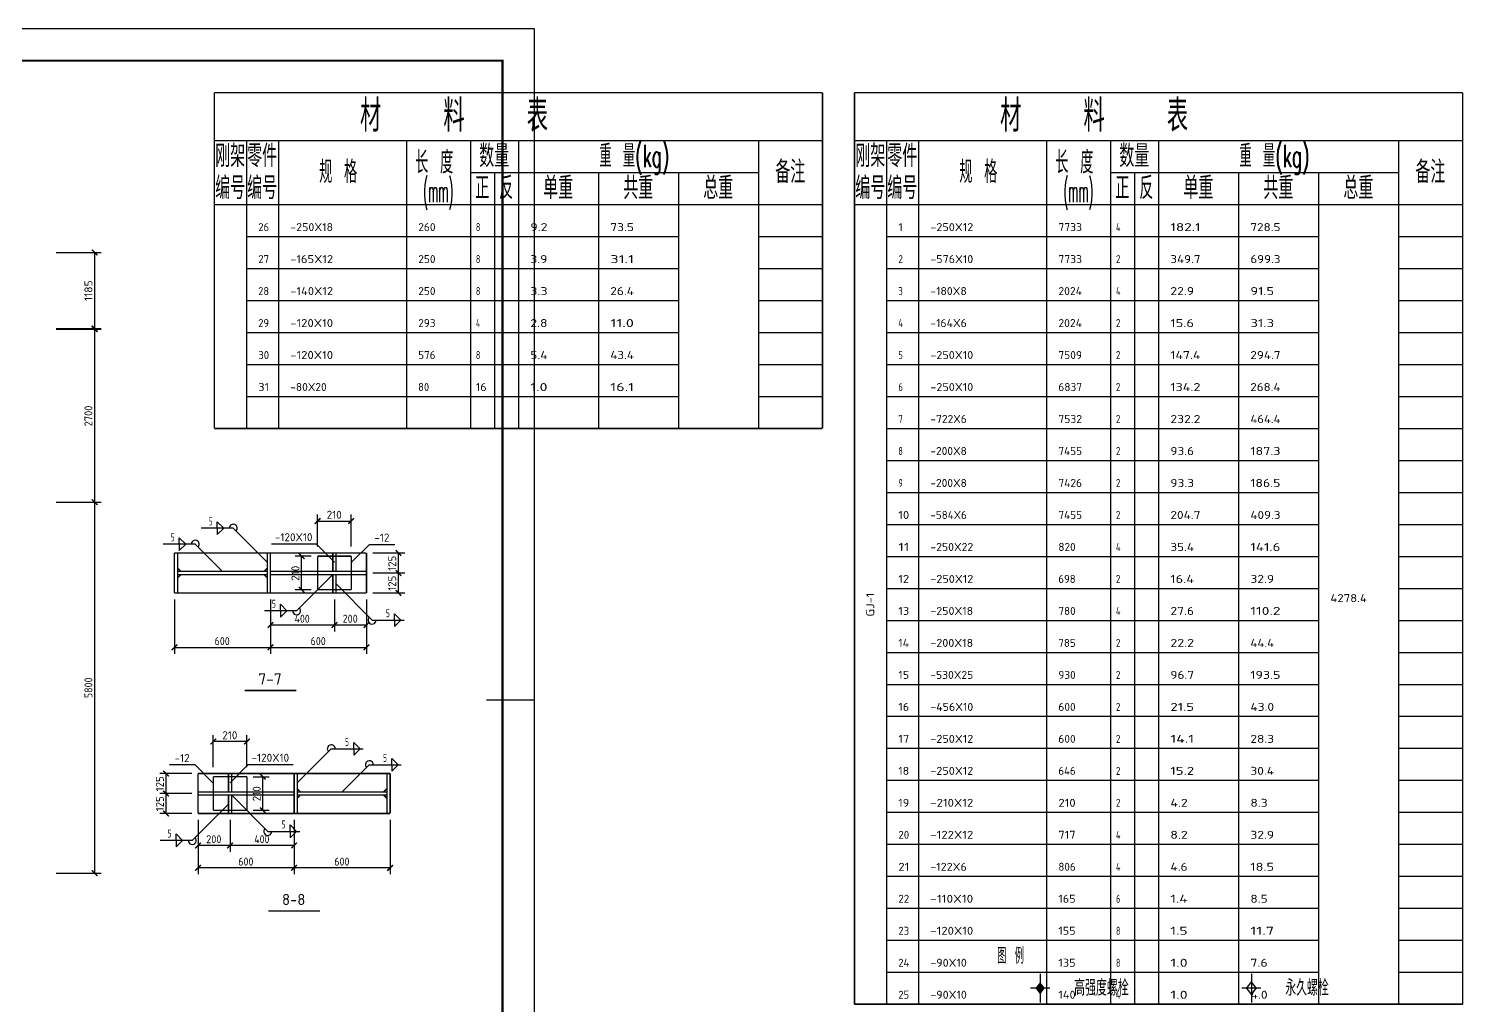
# Model space of a CAD drawing. Extents: x 14207793 to 14719554, y -1675802 to -1228715.
# Drawn here: x 14406920 to 14451744, y -1280280 to -1249743 of the extents above; entities that cross this region are included whole.
import ezdxf
from ezdxf.enums import TextEntityAlignment as Align

# ---------------------------------------------------------------- set-up
doc = ezdxf.new("R2010")
doc.units = 0
doc.header["$LTSCALE"] = 500
doc.header["$MEASUREMENT"] = 0
for name, color, linetype in [('10', 1, 'CONTINUOUS'), ('13', 253, 'CONTINUOUS'), ('130', 253, 'CONTINUOUS'), ('图框外框__细线', 253, 'CONTINUOUS'), ('尺寸标注', 253, 'CONTINUOUS'), ('焊缝标注', 253, 'CONTINUOUS'), ('编号标注', 253, 'CONTINUOUS'), ('钢板标注', 253, 'CONTINUOUS')]:
    doc.layers.add(name, color=color, linetype=linetype)
doc.styles.add('HZ', font='txt', dxfattribs={"width": 0.8, "bigfont": 'hztxt'})
doc.styles.get("Standard").update_dxf_attribs({"font": 'SYSZ.shx', "width": 0.75, "bigfont": 'SYFS.shx'})

msp = doc.modelspace()

# ---------------------------------------------------------------- linework, layer by layer
at = {"layer": '10', "color": 253}
for p, q in [((14438521.4, -1279293.36), (14438521.4, -1280193.36)), ((14445121.4, -1279293.36), (14445121.4, -1280193.36)), ((14438821.4, -1279743.36), (14438221.4, -1279743.36)), ((14445421.4, -1279743.36), (14444821.4, -1279743.36))]:
    msp.add_line(p, q, dxfattribs=at)
at = {"layer": '10', "const_width": 45}
for points in [[(14413663.22, -1270437.02), (14415283.22, -1270437.02)], [(14414403.3, -1277331.13), (14416023.29, -1277331.13)]]:
    msp.add_lwpolyline(points, dxfattribs=at)
at = {"layer": '10', "color": 1, "const_width": 45}
msp.add_lwpolyline([(14445121.4, -1279548.36), (14444971.4, -1279743.36), (14445121.4, -1279938.36), (14445271.4, -1279743.36), (14445121.4, -1279548.36)], dxfattribs=at)
at = {"layer": '10'}
msp.add_solid([(14438521.4, -1279548.36), (14438371.4, -1279743.36), (14438671.4, -1279743.36), (14438521.4, -1279938.36)], dxfattribs=at)
at = {"layer": '13'}
for p, q in [((14413721.4, -1253243.36), (14413721.4, -1254243.36)), ((14414721.4, -1253243.36), (14414721.4, -1254243.36)), ((14418721.4, -1253243.36), (14418721.4, -1254243.36)), ((14420721.4, -1253243.36), (14420721.4, -1254243.36)), ((14422221.4, -1253243.36), (14422221.4, -1254243.36)), ((14429721.4, -1253243.36), (14429721.4, -1254243.36)), ((14433721.4, -1253243.36), (14433721.4, -1254243.36)), ((14434721.4, -1253243.36), (14434721.4, -1254243.36)), ((14438721.4, -1253243.36), (14438721.4, -1254243.36)), ((14440721.4, -1253243.36), (14440721.4, -1254243.36)), ((14442221.4, -1253243.36), (14442221.4, -1254243.36)), ((14449721.4, -1253243.36), (14449721.4, -1254243.36)), ((14413721.4, -1254243.36), (14413721.4, -1255243.36)), ((14414721.4, -1254243.36), (14414721.4, -1255243.36)), ((14418721.4, -1254243.36), (14418721.4, -1255243.36)), ((14420721.4, -1254243.36), (14420721.4, -1255243.36)), ((14420721.4, -1254243.36), (14429721.4, -1254243.36)), ((14421471.4, -1254243.36), (14421471.4, -1255243.36)), ((14422221.4, -1254243.36), (14422221.4, -1255243.36)), ((14424721.4, -1254243.36), (14424721.4, -1255243.36)), ((14427221.4, -1254243.36), (14427221.4, -1255243.36)), ((14429721.4, -1254243.36), (14429721.4, -1255243.36)), ((14433721.4, -1254243.36), (14433721.4, -1255243.36)), ((14434721.4, -1254243.36), (14434721.4, -1255243.36)), ((14438721.4, -1254243.36), (14438721.4, -1255243.36)), ((14440721.4, -1254243.36), (14440721.4, -1255243.36)), ((14440721.4, -1254243.36), (14449721.4, -1254243.36)), ((14441471.4, -1254243.36), (14441471.4, -1255243.36)), ((14442221.4, -1254243.36), (14442221.4, -1255243.36)), ((14444721.4, -1254243.36), (14444721.4, -1255243.36)), ((14447221.4, -1254243.36), (14447221.4, -1255243.36)), ((14449721.4, -1254243.36), (14449721.4, -1255243.36)), ((14412721.4, -1255243.36), (14431721.4, -1255243.36)), ((14413721.4, -1255243.36), (14413721.4, -1262243.36)), ((14414721.4, -1255243.36), (14414721.4, -1262243.36)), ((14418721.4, -1255243.36), (14418721.4, -1262243.36)), ((14420721.4, -1255243.36), (14420721.4, -1262243.36)), ((14421471.4, -1255243.36), (14421471.4, -1262243.36)), ((14422221.4, -1255243.36), (14422221.4, -1262243.36)), ((14424721.4, -1255243.36), (14424721.4, -1262243.36)), ((14427221.4, -1255243.36), (14427221.4, -1262243.36)), ((14429721.4, -1255243.36), (14429721.4, -1262243.36)), ((14432721.4, -1255243.36), (14451721.4, -1255243.36)), ((14433721.4, -1255243.36), (14433721.4, -1280243.36)), ((14434721.4, -1255243.36), (14434721.4, -1280243.36)), ((14438721.4, -1255243.36), (14438721.4, -1280243.36)), ((14440721.4, -1255243.36), (14440721.4, -1280243.36)), ((14441471.4, -1255243.36), (14441471.4, -1280243.36)), ((14442221.4, -1255243.36), (14442221.4, -1280243.36)), ((14444721.4, -1255243.36), (14444721.4, -1280243.36)), ((14447221.4, -1255243.36), (14447221.4, -1280243.36)), ((14449721.4, -1255243.36), (14449721.4, -1280243.36)), ((14413721.4, -1256243.36), (14427221.4, -1256243.36)), ((14429721.4, -1256243.36), (14431721.4, -1256243.36)), ((14433721.4, -1256243.36), (14447221.4, -1256243.36)), ((14449721.4, -1256243.36), (14451721.4, -1256243.36)), ((14413721.4, -1257243.36), (14427221.4, -1257243.36)), ((14429721.4, -1257243.36), (14431721.4, -1257243.36)), ((14433721.4, -1257243.36), (14447221.4, -1257243.36)), ((14449721.4, -1257243.36), (14451721.4, -1257243.36)), ((14413721.4, -1258243.36), (14427221.4, -1258243.36)), ((14429721.4, -1258243.36), (14431721.4, -1258243.36)), ((14433721.4, -1258243.36), (14447221.4, -1258243.36)), ((14449721.4, -1258243.36), (14451721.4, -1258243.36)), ((14413721.4, -1259243.36), (14427221.4, -1259243.36)), ((14429721.4, -1259243.36), (14431721.4, -1259243.36)), ((14433721.4, -1259243.36), (14447221.4, -1259243.36)), ((14449721.4, -1259243.36), (14451721.4, -1259243.36)), ((14413721.4, -1260243.36), (14427221.4, -1260243.36)), ((14429721.4, -1260243.36), (14431721.4, -1260243.36)), ((14433721.4, -1260243.36), (14447221.4, -1260243.36)), ((14449721.4, -1260243.36), (14451721.4, -1260243.36)), ((14413721.4, -1261243.36), (14427221.4, -1261243.36)), ((14429721.4, -1261243.36), (14431721.4, -1261243.36)), ((14433721.4, -1261243.36), (14447221.4, -1261243.36)), ((14449721.4, -1261243.36), (14451721.4, -1261243.36)), ((14433721.4, -1262243.36), (14447221.4, -1262243.36)), ((14449721.4, -1262243.36), (14451721.4, -1262243.36)), ((14433721.4, -1263243.36), (14447221.4, -1263243.36)), ((14449721.4, -1263243.36), (14451721.4, -1263243.36)), ((14433721.4, -1264243.36), (14447221.4, -1264243.36)), ((14449721.4, -1264243.36), (14451721.4, -1264243.36)), ((14433721.4, -1265243.36), (14447221.4, -1265243.36)), ((14449721.4, -1265243.36), (14451721.4, -1265243.36)), ((14433721.4, -1266243.36), (14447221.4, -1266243.36)), ((14449721.4, -1266243.36), (14451721.4, -1266243.36)), ((14433721.4, -1267243.36), (14447221.4, -1267243.36)), ((14449721.4, -1267243.36), (14451721.4, -1267243.36)), ((14433721.4, -1268243.36), (14447221.4, -1268243.36)), ((14449721.4, -1268243.36), (14451721.4, -1268243.36)), ((14433721.4, -1269243.36), (14447221.4, -1269243.36)), ((14449721.4, -1269243.36), (14451721.4, -1269243.36)), ((14433721.4, -1270243.36), (14447221.4, -1270243.36)), ((14449721.4, -1270243.36), (14451721.4, -1270243.36)), ((14433721.4, -1271243.36), (14447221.4, -1271243.36)), ((14449721.4, -1271243.36), (14451721.4, -1271243.36)), ((14433721.4, -1272243.36), (14447221.4, -1272243.36)), ((14449721.4, -1272243.36), (14451721.4, -1272243.36)), ((14433721.4, -1273243.36), (14447221.4, -1273243.36)), ((14449721.4, -1273243.36), (14451721.4, -1273243.36)), ((14433721.4, -1274243.36), (14447221.4, -1274243.36)), ((14449721.4, -1274243.36), (14451721.4, -1274243.36)), ((14433721.4, -1275243.36), (14447221.4, -1275243.36)), ((14449721.4, -1275243.36), (14451721.4, -1275243.36)), ((14433721.4, -1276243.36), (14447221.4, -1276243.36)), ((14449721.4, -1276243.36), (14451721.4, -1276243.36)), ((14433721.4, -1277243.36), (14447221.4, -1277243.36)), ((14449721.4, -1277243.36), (14451721.4, -1277243.36)), ((14433721.4, -1278243.36), (14447221.4, -1278243.36)), ((14449721.4, -1278243.36), (14451721.4, -1278243.36)), ((14433721.4, -1279243.36), (14447221.4, -1279243.36)), ((14449721.4, -1279243.36), (14451721.4, -1279243.36))]:
    msp.add_line(p, q, dxfattribs=at)
at = {"layer": '13', "const_width": 45}
for points in [[(14412721.4, -1251743.36), (14412721.4, -1253243.36)], [(14412721.4, -1251743.36), (14431721.4, -1251743.36)], [(14431721.4, -1251743.36), (14431721.4, -1253243.36)], [(14432721.4, -1251743.36), (14432721.4, -1253243.36)], [(14432721.4, -1251743.36), (14451721.4, -1251743.36)], [(14451721.4, -1251743.36), (14451721.4, -1253243.36)], [(14412721.4, -1253243.36), (14412721.4, -1254243.36)], [(14412721.4, -1253243.36), (14431721.4, -1253243.36)], [(14431721.4, -1253243.36), (14431721.4, -1254243.36)], [(14432721.4, -1253243.36), (14432721.4, -1254243.36)], [(14432721.4, -1253243.36), (14451721.4, -1253243.36)], [(14451721.4, -1253243.36), (14451721.4, -1254243.36)], [(14412721.4, -1254243.36), (14412721.4, -1255243.36)], [(14431721.4, -1254243.36), (14431721.4, -1255243.36)], [(14432721.4, -1254243.36), (14432721.4, -1255243.36)], [(14451721.4, -1254243.36), (14451721.4, -1255243.36)], [(14412721.4, -1255243.36), (14412721.4, -1262243.36)], [(14412721.4, -1255243.36), (14431721.4, -1255243.36)], [(14431721.4, -1255243.36), (14431721.4, -1262243.36)], [(14432721.4, -1255243.36), (14432721.4, -1280243.36)], [(14432721.4, -1255243.36), (14451721.4, -1255243.36)], [(14451721.4, -1255243.36), (14451721.4, -1280243.36)], [(14412721.4, -1262243.36), (14431721.4, -1262243.36)], [(14432721.4, -1280243.36), (14451721.4, -1280243.36)]]:
    msp.add_lwpolyline(points, dxfattribs=at)
at = {"layer": '图框外框__细线'}
msp.add_line((14422721.4, -1270743.36), (14421221.4, -1270743.36), dxfattribs=at)
msp.add_lwpolyline([(14333621.4, -1291743.36), (14422721.4, -1291743.36), (14422721.4, -1249743.36), (14333621.4, -1249743.36), (14333621.4, -1291743.36)], dxfattribs=at)
at = {"layer": '图框外框__细线', "const_width": 70}
msp.add_lwpolyline([(14336121.4, -1290743.36), (14421721.4, -1290743.36), (14421721.4, -1250743.36), (14336121.4, -1250743.36), (14336121.4, -1290743.36)], dxfattribs=at)
at = {"layer": '尺寸标注'}
for p, q in [((14407781.4, -1256743.36), (14409181.4, -1256743.36)), ((14408981.4, -1259113.36), (14408981.4, -1256743.36)), ((14407781.4, -1259113.36), (14409181.4, -1259113.36)), ((14407781.4, -1259143.36), (14409181.4, -1259143.36)), ((14408981.4, -1264543.36), (14408981.4, -1259143.36)), ((14407781.4, -1264543.36), (14409181.4, -1264543.36)), ((14407781.4, -1264543.36), (14409181.4, -1264543.36)), ((14408981.4, -1276143.36), (14408981.4, -1264543.36)), ((14415948.22, -1265937.02), (14415948.22, -1264937.02)), ((14415948.22, -1265137.02), (14416998.22, -1265137.02)), ((14416998.22, -1265937.02), (14416998.22, -1264937.02)), ((14415748.22, -1266237.02), (14415248.22, -1266237.02)), ((14415448.22, -1267287.02), (14415448.22, -1266237.02)), ((14417673.22, -1266137.02), (14418673.22, -1266137.02)), ((14418473.22, -1266762.02), (14418473.22, -1266137.02)), ((14417673.22, -1266762.02), (14418673.22, -1266762.02)), ((14417673.22, -1266762.02), (14418673.22, -1266762.02)), ((14418473.22, -1267387.02), (14418473.22, -1266762.02)), ((14411473.22, -1267587.02), (14411473.22, -1269287.02)), ((14414473.22, -1267587.02), (14414473.22, -1269287.02)), ((14414473.22, -1267587.02), (14414473.22, -1269287.02)), ((14414473.22, -1267587.02), (14414473.22, -1268587.02)), ((14415748.22, -1267287.02), (14415248.22, -1267287.02)), ((14416473.22, -1267587.02), (14416473.22, -1268587.02)), ((14416473.22, -1267587.02), (14416473.22, -1268587.02)), ((14417473.22, -1267587.02), (14417473.22, -1269287.02)), ((14417473.22, -1267587.02), (14417473.22, -1268587.02)), ((14417673.22, -1267387.02), (14418673.22, -1267387.02)), ((14414473.22, -1268387.02), (14416473.22, -1268387.02)), ((14416473.22, -1268387.02), (14417473.22, -1268387.02)), ((14411473.22, -1269087.02), (14414473.22, -1269087.02)), ((14414473.22, -1269087.02), (14417473.22, -1269087.02)), ((14412688.29, -1272831.13), (14412688.29, -1271831.13)), ((14413738.29, -1272031.13), (14412688.29, -1272031.13)), ((14413738.29, -1272831.13), (14413738.29, -1271831.13)), ((14412013.29, -1273031.13), (14411013.29, -1273031.13)), ((14411213.29, -1273656.13), (14411213.29, -1273031.13)), ((14413938.29, -1273131.13), (14414438.29, -1273131.13)), ((14414238.29, -1274181.13), (14414238.29, -1273131.13)), ((14412013.29, -1273656.13), (14411013.29, -1273656.13)), ((14412013.29, -1273656.13), (14411013.29, -1273656.13)), ((14411213.29, -1274281.13), (14411213.29, -1273656.13)), ((14412013.29, -1274281.13), (14411013.29, -1274281.13)), ((14413938.29, -1274181.13), (14414438.29, -1274181.13)), ((14412213.29, -1274481.13), (14412213.29, -1276181.13)), ((14412213.29, -1274481.13), (14412213.29, -1275481.13)), ((14413213.29, -1274481.13), (14413213.29, -1275481.13)), ((14413213.29, -1274481.13), (14413213.29, -1275481.13)), ((14415213.29, -1274481.13), (14415213.29, -1276181.13)), ((14415213.29, -1274481.13), (14415213.29, -1276181.13)), ((14415213.29, -1274481.13), (14415213.29, -1275481.13)), ((14418213.29, -1274481.13), (14418213.29, -1276181.13)), ((14413213.29, -1275281.13), (14412213.29, -1275281.13)), ((14415213.29, -1275281.13), (14413213.29, -1275281.13)), ((14415213.29, -1275981.13), (14412213.29, -1275981.13)), ((14418213.29, -1275981.13), (14415213.29, -1275981.13)), ((14407781.4, -1276143.36), (14409181.4, -1276143.36))]:
    msp.add_line(p, q, dxfattribs=at)
at = {"layer": '尺寸标注', "const_width": 45}
for points in [[(14408893.01, -1256654.97), (14409069.78, -1256831.75)], [(14408893.01, -1259024.97), (14409069.78, -1259201.75)], [(14408893.01, -1259054.97), (14409069.78, -1259231.75)], [(14408893.01, -1264454.97), (14409069.78, -1264631.75)], [(14408893.01, -1264454.97), (14409069.78, -1264631.75)], [(14415859.83, -1265225.41), (14416036.6, -1265048.64)], [(14416909.83, -1265225.41), (14417086.6, -1265048.64)], [(14415359.83, -1266148.64), (14415536.6, -1266325.41)], [(14418384.83, -1266048.64), (14418561.6, -1266225.41)], [(14418384.83, -1266673.64), (14418561.6, -1266850.41)], [(14418384.83, -1266673.64), (14418561.6, -1266850.41)], [(14415359.83, -1267198.64), (14415536.6, -1267375.41)], [(14418384.83, -1267298.64), (14418561.6, -1267475.41)], [(14414384.83, -1268475.41), (14414561.6, -1268298.64)], [(14416384.83, -1268475.41), (14416561.6, -1268298.64)], [(14416384.83, -1268475.41), (14416561.6, -1268298.64)], [(14417384.83, -1268475.41), (14417561.6, -1268298.64)], [(14411384.83, -1269175.41), (14411561.6, -1268998.64)], [(14414384.83, -1269175.41), (14414561.6, -1268998.64)], [(14414384.83, -1269175.41), (14414561.6, -1268998.64)], [(14417384.83, -1269175.41), (14417561.6, -1268998.64)], [(14412599.91, -1272119.52), (14412776.68, -1271942.74)], [(14413649.91, -1272119.52), (14413826.68, -1271942.74)], [(14411124.91, -1272942.74), (14411301.68, -1273119.52)], [(14414149.91, -1273042.74), (14414326.68, -1273219.52)], [(14411124.91, -1273567.74), (14411301.68, -1273744.52)], [(14411124.91, -1273567.74), (14411301.68, -1273744.52)], [(14411124.91, -1274192.74), (14411301.68, -1274369.52)], [(14414149.91, -1274092.74), (14414326.68, -1274269.52)], [(14412124.91, -1275369.52), (14412301.68, -1275192.74)], [(14413124.91, -1275369.52), (14413301.68, -1275192.74)], [(14413124.91, -1275369.52), (14413301.68, -1275192.74)], [(14415124.91, -1275369.52), (14415301.68, -1275192.74)], [(14408893.01, -1276054.97), (14409069.78, -1276231.75)], [(14412124.91, -1276069.52), (14412301.68, -1275892.74)], [(14415124.91, -1276069.52), (14415301.68, -1275892.74)], [(14415124.91, -1276069.52), (14415301.68, -1275892.74)], [(14418124.91, -1276069.52), (14418301.68, -1275892.74)]]:
    msp.add_lwpolyline(points, dxfattribs=at)
at = {"layer": '尺寸标注', "color": 3, "const_width": 45}
for points in [[(14411473.22, -1266137.02), (14411473.22, -1267387.02)], [(14411573.22, -1266137.02), (14411473.22, -1266137.02)], [(14411573.22, -1267387.02), (14411573.22, -1266137.02)], [(14414373.22, -1266137.02), (14414373.22, -1267387.02)], [(14414473.22, -1266137.02), (14414373.22, -1266137.02)], [(14414473.22, -1267387.02), (14414473.22, -1266137.02)], [(14411573.22, -1266712.02), (14414373.22, -1266712.02)], [(14411573.22, -1266812.02), (14414373.22, -1266812.02)], [(14411473.22, -1267387.02), (14411573.22, -1267387.02)], [(14414373.22, -1267387.02), (14414473.22, -1267387.02)], [(14415213.29, -1273031.13), (14415313.29, -1273031.13)], [(14415213.29, -1274281.13), (14415213.29, -1273031.13)], [(14415313.29, -1273031.13), (14415313.29, -1274281.13)], [(14418113.29, -1273031.13), (14418213.29, -1273031.13)], [(14418113.29, -1274281.13), (14418113.29, -1273031.13)], [(14418213.29, -1273031.13), (14418213.29, -1274281.13)], [(14418113.29, -1273606.13), (14415313.29, -1273606.13)], [(14418113.29, -1273706.13), (14415313.29, -1273706.13)], [(14415313.29, -1274281.13), (14415213.29, -1274281.13)], [(14418213.29, -1274281.13), (14418113.29, -1274281.13)]]:
    msp.add_lwpolyline(points, dxfattribs=at)
at = {"layer": '焊缝标注'}
for p, q in [((14413313.83, -1265362.6), (14412313.83, -1265362.6)), ((14412813.83, -1265362.6), (14412813.83, -1265162.6)), ((14413013.83, -1265362.6), (14412813.83, -1265162.6)), ((14412813.83, -1265362.6), (14412813.83, -1265562.6)), ((14413013.83, -1265362.6), (14412813.83, -1265562.6)), ((14414373.22, -1266424.52), (14413313.83, -1265362.6)), ((14411625.7, -1265862.48), (14411625.7, -1265662.48)), ((14411825.7, -1265862.48), (14411625.7, -1265662.48)), ((14412125.7, -1265862.48), (14411125.7, -1265862.48)), ((14411625.7, -1265862.48), (14411625.7, -1266062.48)), ((14411825.7, -1265862.48), (14411625.7, -1266062.48)), ((14412973.22, -1266712.02), (14412125.7, -1265862.48)), ((14416423.22, -1266812.02), (14415289.6, -1267941.14)), ((14416523.22, -1267099.52), (14417651.43, -1268234.04)), ((14415289.6, -1267941.14), (14414289.6, -1267941.14)), ((14414789.6, -1267941.14), (14414789.6, -1267741.14)), ((14414989.6, -1267941.14), (14414789.6, -1267741.14)), ((14414789.6, -1267941.14), (14414789.6, -1268141.14)), ((14414989.6, -1267941.14), (14414789.6, -1268141.14)), ((14418351.43, -1268234.04), (14418351.43, -1268034.04)), ((14418351.43, -1268034.04), (14418551.43, -1268234.04)), ((14417651.43, -1268234.04), (14418651.43, -1268234.04)), ((14418351.43, -1268234.04), (14418351.43, -1268434.04)), ((14418351.43, -1268434.04), (14418551.43, -1268234.04)), ((14417074.38, -1272258.39), (14417074.38, -1272058.39)), ((14417074.38, -1272058.39), (14417274.38, -1272258.39)), ((14415313.29, -1273318.63), (14416374.38, -1272258.39)), ((14416374.38, -1272258.39), (14417374.38, -1272258.39)), ((14417074.38, -1272258.39), (14417074.38, -1272458.39)), ((14417074.38, -1272458.39), (14417274.38, -1272258.39)), ((14416713.29, -1273606.13), (14417562.16, -1272757.94)), ((14417562.16, -1272757.94), (14418562.16, -1272757.94)), ((14418262.16, -1272757.94), (14418262.16, -1272557.94)), ((14418262.16, -1272557.94), (14418462.16, -1272757.94)), ((14418262.16, -1272757.94), (14418262.16, -1272957.94)), ((14418262.16, -1272957.94), (14418462.16, -1272757.94)), ((14413263.29, -1273706.13), (14414391.5, -1274840.65)), ((14413163.29, -1273993.63), (14412029.68, -1275122.75)), ((14415091.5, -1274840.65), (14415091.5, -1274640.65)), ((14415091.5, -1274640.65), (14415291.5, -1274840.65)), ((14412029.68, -1275122.75), (14411029.68, -1275122.75)), ((14411529.68, -1275122.75), (14411529.68, -1274922.75)), ((14411729.68, -1275122.75), (14411529.68, -1274922.75)), ((14411529.68, -1275122.75), (14411529.68, -1275322.75)), ((14411729.68, -1275122.75), (14411529.68, -1275322.75)), ((14414391.5, -1274840.65), (14415391.5, -1274840.65)), ((14415091.5, -1274840.65), (14415091.5, -1275040.65)), ((14415091.5, -1275040.65), (14415291.5, -1274840.65))]:
    msp.add_line(p, q, dxfattribs=at)
at = {"layer": '焊缝标注', "color": 2, "const_width": 45}
for points in [[(14416423.22, -1266137.02), (14416523.22, -1266137.02)], [(14416423.22, -1266712.02), (14416423.22, -1266137.02)], [(14416523.22, -1266712.02), (14416523.22, -1266137.02)], [(14414473.22, -1266712.02), (14417473.22, -1266712.02)], [(14414473.22, -1266812.02), (14417473.22, -1266812.02)], [(14416423.22, -1266812.02), (14416423.22, -1267387.02)], [(14416523.22, -1266812.02), (14416523.22, -1267387.02)], [(14416423.22, -1267387.02), (14416523.22, -1267387.02)], [(14413263.29, -1273031.13), (14413163.29, -1273031.13)], [(14413163.29, -1273606.13), (14413163.29, -1273031.13)], [(14413263.29, -1273606.13), (14413263.29, -1273031.13)], [(14415213.29, -1273606.13), (14412213.29, -1273606.13)], [(14415213.29, -1273706.13), (14412213.29, -1273706.13)], [(14413163.29, -1273706.13), (14413163.29, -1274281.13)], [(14413263.29, -1273706.13), (14413263.29, -1274281.13)], [(14413263.29, -1274281.13), (14413163.29, -1274281.13)]]:
    msp.add_lwpolyline(points, dxfattribs=at)
at = {"layer": '焊缝标注'}
for centre, start, end in [((14413313.83, -1265362.6), 314.931578, 180.000005), ((14412125.7, -1265862.48), 314.931548, 180.000005), ((14415289.6, -1267941.14), 179.999995, 44.885934), ((14417651.43, -1268234.04), 134.840326, 0), ((14416374.38, -1272258.39), 0, 224.977194), ((14417562.16, -1272757.94), 0, 224.977194), ((14414391.5, -1274840.65), 134.840326, 0), ((14412029.68, -1275122.75), 179.999995, 44.885938)]:
    msp.add_arc(centre, 125, start, end, dxfattribs=at)
for points in [[(14412973.22, -1266712.02), (14412913.21, -1266630.64), (14412891.97, -1266651.82)], [(14414373.22, -1266424.52), (14414313.21, -1266343.14), (14414291.97, -1266364.32)], [(14416423.22, -1266812.02), (14416341.78, -1266871.97), (14416362.95, -1266893.22)], [(14416523.22, -1267099.52), (14416583.09, -1267181.01), (14416604.37, -1267159.85)], [(14415313.29, -1273318.63), (14415394.64, -1273258.56), (14415373.43, -1273237.34)], [(14413263.29, -1273706.13), (14413323.17, -1273787.61), (14413344.45, -1273766.46)], [(14416713.29, -1273606.13), (14416794.64, -1273546.06), (14416773.43, -1273524.84)], [(14413163.29, -1273993.63), (14413081.86, -1274053.57), (14413103.03, -1274074.83)]]:
    msp.add_solid(points, dxfattribs=at)
at = {"layer": '编号标注', "color": 2, "const_width": 45}
for points in [[(14411573.22, -1266137.02), (14414373.22, -1266137.02)], [(14414473.22, -1267387.02), (14414473.22, -1266137.02)], [(14414473.22, -1266137.02), (14417473.22, -1266137.02)], [(14415948.22, -1266237.02), (14415948.22, -1267287.02)], [(14416998.22, -1266237.02), (14415948.22, -1266237.02)], [(14416998.22, -1267287.02), (14416998.22, -1266237.02)], [(14417473.22, -1266137.02), (14417473.22, -1267387.02)], [(14411573.22, -1266612.02), (14411673.22, -1266712.02)], [(14414373.22, -1266612.02), (14414273.22, -1266712.02)], [(14411573.22, -1266912.02), (14411673.22, -1266812.02)], [(14414373.22, -1266912.02), (14414273.22, -1266812.02)], [(14411573.22, -1267387.02), (14414373.22, -1267387.02)], [(14417473.22, -1267387.02), (14414473.22, -1267387.02)], [(14415948.22, -1267287.02), (14416998.22, -1267287.02)], [(14412213.29, -1273031.13), (14412213.29, -1274281.13)], [(14415213.29, -1273031.13), (14412213.29, -1273031.13)], [(14412688.29, -1273131.13), (14413738.29, -1273131.13)], [(14412688.29, -1274181.13), (14412688.29, -1273131.13)], [(14413738.29, -1273131.13), (14413738.29, -1274181.13)], [(14415213.29, -1274281.13), (14415213.29, -1273031.13)], [(14418113.29, -1273031.13), (14415313.29, -1273031.13)], [(14415313.29, -1273506.13), (14415413.29, -1273606.13)], [(14415313.29, -1273806.13), (14415413.29, -1273706.13)], [(14418113.29, -1273506.13), (14418013.29, -1273606.13)], [(14418113.29, -1273806.13), (14418013.29, -1273706.13)], [(14412213.29, -1274281.13), (14415213.29, -1274281.13)], [(14413738.29, -1274181.13), (14412688.29, -1274181.13)], [(14418113.29, -1274281.13), (14415313.29, -1274281.13)]]:
    msp.add_lwpolyline(points, dxfattribs=at)
at = {"layer": '钢板标注'}
for p, q in [((14415908.21, -1265858.16), (14414508.21, -1265858.16)), ((14416473.22, -1266424.52), (14415908.21, -1265858.16)), ((14416998.22, -1266437.02), (14417564.13, -1265871.56)), ((14417564.13, -1265871.56), (14418364.13, -1265871.56)), ((14412123.29, -1272764.77), (14411323.29, -1272764.77)), ((14412688.29, -1273331.13), (14412123.29, -1272764.77)), ((14413213.29, -1273318.63), (14413779.21, -1272753.17)), ((14413779.21, -1272753.17), (14415179.21, -1272753.17))]:
    msp.add_line(p, q, dxfattribs=at)
at = {"layer": '钢板标注', "const_width": 10}
for points in [[(14416478.22, -1266424.52, 1), (14416468.22, -1266424.52, 1), (14416478.22, -1266424.52, 1)], [(14417003.22, -1266437.02, 1), (14416993.22, -1266437.02, 1), (14417003.22, -1266437.02, 1)], [(14412693.29, -1273331.13, 1), (14412683.29, -1273331.13, 1), (14412693.29, -1273331.13, 1)], [(14413218.29, -1273318.63, 1), (14413208.29, -1273318.63, 1), (14413218.29, -1273318.63, 1)]]:
    msp.add_lwpolyline(points, format="xyb", dxfattribs=at)

# ---------------------------------------------------------------- texts
at = {"layer": '10', "width": 0.729004}
for s, p, p2 in [('7-7', (14414095.22, -1270251.52), (14414824.22, -1270251.52)), ('8-8', (14414835.29, -1277145.63), (14415564.3, -1277145.63))]:
    msp.add_text(s, height=350, dxfattribs=at).set_placement(p, p2, align=Align.FIT)
at = {"layer": '13', "style": 'HZ'}
for s, height, width, p, p2 in [('材   料   表', 1000, 0.805884, (14417271.4, -1252963.36), (14423146.4, -1252963.36)), ('材   料   表', 1000, 0.805884, (14437271.4, -1252963.36), (14443146.4, -1252963.36)), ('重 量(kg)', 700, 0.634766, (14424746.4, -1254072.36), (14426933.9, -1254072.36)), ('重 量(kg)', 700, 0.634766, (14444746.4, -1254072.36), (14446933.9, -1254072.36)), ('刚架', 700, 0.702848, (14412746.4, -1254072.36), (14413683.9, -1254072.36)), ('零件', 700, 0.694242, (14413746.4, -1254072.36), (14414683.9, -1254072.36)), ('长 度', 700, 0.639672, (14418996.4, -1254272.36), (14420183.9, -1254272.36)), ('数量', 700, 0.697087, (14420996.4, -1254072.36), (14421933.9, -1254072.36)), ('刚架', 700, 0.702848, (14432746.4, -1254072.36), (14433683.9, -1254072.36)), ('零件', 700, 0.694242, (14433746.4, -1254072.36), (14434683.9, -1254072.36)), ('长 度', 700, 0.639672, (14438996.4, -1254272.36), (14440183.9, -1254272.36)), ('数量', 700, 0.697087, (14440996.4, -1254072.36), (14441933.9, -1254072.36)), ('规 格', 700, 0.630315, (14415996.4, -1254572.36), (14417183.9, -1254572.36)), ('备注', 700, 0.688621, (14430246.4, -1254572.36), (14431183.9, -1254572.36)), ('规 格', 700, 0.630315, (14435996.4, -1254572.36), (14437183.9, -1254572.36)), ('备注', 700, 0.688621, (14450246.4, -1254572.36), (14451183.9, -1254572.36)), ('编号', 700, 0.702848, (14412746.4, -1255072.36), (14413683.9, -1255072.36)), ('编号', 700, 0.702848, (14413746.4, -1255072.36), (14414683.9, -1255072.36)), ('(mm)', 700, 0.429894, (14419246.4, -1255172.36), (14420183.9, -1255172.36)), ('正', 700, 0.672669, (14420871.4, -1255072.36), (14421308.9, -1255072.36)), ('反', 700, 0.684267, (14421621.4, -1255072.36), (14422058.9, -1255072.36)), ('单重', 700, 0.702848, (14422996.4, -1255072.36), (14423933.9, -1255072.36)), ('共重', 700, 0.702848, (14425496.4, -1255072.36), (14426433.9, -1255072.36)), ('总重', 700, 0.702848, (14427996.4, -1255072.36), (14428933.9, -1255072.36)), ('编号', 700, 0.702848, (14432746.4, -1255072.36), (14433683.9, -1255072.36)), ('编号', 700, 0.702848, (14433746.4, -1255072.36), (14434683.9, -1255072.36)), ('(mm)', 700, 0.429894, (14439246.4, -1255172.36), (14440183.9, -1255172.36)), ('正', 700, 0.672669, (14440871.4, -1255072.36), (14441308.9, -1255072.36)), ('反', 700, 0.684267, (14441621.4, -1255072.36), (14442058.9, -1255072.36)), ('单重', 700, 0.702848, (14442996.4, -1255072.36), (14443933.9, -1255072.36)), ('共重', 700, 0.702848, (14445496.4, -1255072.36), (14446433.9, -1255072.36)), ('总重', 700, 0.702848, (14447996.4, -1255072.36), (14448933.9, -1255072.36)), ('图 例', 500, 0.638248, (14437182.65, -1278978.36), (14438013.9, -1278978.36))]:
    msp.add_text(s, height=height, dxfattribs=dict(at, width=width)).set_placement(p, p2, align=Align.FIT)
at = {"layer": '13'}
for s, width, p, p2 in [('26', 0.865445, (14414091.4, -1256073.36), (14414431.4, -1256073.36)), ('-250X18', 0.827645, (14415091.4, -1256073.36), (14416431.4, -1256073.36)), ('260', 0.839994, (14419091.4, -1256073.36), (14419631.4, -1256073.36)), ('8', 0.839978, (14420891.4, -1256073.36), (14421031.4, -1256073.36)), ('9.2', 1.030902, (14422591.4, -1256073.36), (14423131.4, -1256073.36)), ('73.5', 0.971245, (14425091.4, -1256073.36), (14425831.4, -1256073.36)), ('1', 2.351938, (14434091.4, -1256073.36), (14434231.4, -1256073.36)), ('-250X12', 0.827645, (14435091.4, -1256073.36), (14436431.4, -1256073.36)), ('7733', 0.840003, (14439091.39, -1256073.36), (14439831.4, -1256073.36)), ('4', 0.784014, (14440891.39, -1256073.36), (14441031.4, -1256073.36)), ('182.1', 1.112116, (14442591.39, -1256073.36), (14443531.4, -1256073.36)), ('728.5', 0.940002, (14445091.39, -1256073.36), (14446031.4, -1256073.36)), ('27', 0.839991, (14414091.4, -1257073.36), (14414431.4, -1257073.36)), ('-165X12', 0.852725, (14415091.4, -1257073.36), (14416431.4, -1257073.36)), ('250', 0.839994, (14419091.4, -1257073.36), (14419631.4, -1257073.36)), ('8', 0.839978, (14420891.4, -1257073.36), (14421031.4, -1257073.36)), ('3.9', 1.054877, (14422591.4, -1257073.36), (14423131.4, -1257073.36)), ('31.1', 1.218817, (14425091.4, -1257073.36), (14425831.4, -1257073.36)), ('2', 0.839978, (14434091.4, -1257073.36), (14434231.4, -1257073.36)), ('-576X10', 0.827645, (14435091.4, -1257073.36), (14436431.4, -1257073.36)), ('7733', 0.840003, (14439091.39, -1257073.36), (14439831.4, -1257073.36)), ('2', 0.840015, (14440891.39, -1257073.36), (14441031.4, -1257073.36)), ('349.7', 0.940002, (14442591.39, -1257073.36), (14443531.4, -1257073.36)), ('699.3', 0.940002, (14445091.39, -1257073.36), (14446031.4, -1257073.36)), ('28', 0.839991, (14414091.4, -1258073.36), (14414431.4, -1258073.36)), ('-140X12', 0.852725, (14415091.4, -1258073.36), (14416431.4, -1258073.36)), ('250', 0.839994, (14419091.4, -1258073.36), (14419631.4, -1258073.36)), ('8', 0.839978, (14420891.4, -1258073.36), (14421031.4, -1258073.36)), ('3.3', 1.030902, (14422591.4, -1258073.36), (14423131.4, -1258073.36)), ('26.4', 0.956303, (14425091.4, -1258073.36), (14425831.4, -1258073.36)), ('3', 0.839978, (14434091.4, -1258073.36), (14434231.4, -1258073.36)), ('-180X8', 0.825515, (14435091.4, -1258073.36), (14436231.4, -1258073.36)), ('2024', 0.828803, (14439091.39, -1258073.36), (14439831.4, -1258073.36)), ('4', 0.784014, (14440891.39, -1258073.36), (14441031.4, -1258073.36)), ('22.9', 0.98667, (14442591.39, -1258073.36), (14443331.4, -1258073.36)), ('91.5', 1.036003, (14445091.39, -1258073.36), (14445831.4, -1258073.36)), ('29', 0.865445, (14414091.4, -1259073.36), (14414431.4, -1259073.36)), ('-120X10', 0.852725, (14415091.4, -1259073.36), (14416431.4, -1259073.36)), ('293', 0.839994, (14419091.4, -1259073.36), (14419631.4, -1259073.36)), ('4', 0.783979, (14420891.4, -1259073.36), (14421031.4, -1259073.36)), ('2.8', 1.030902, (14422591.4, -1259073.36), (14423131.4, -1259073.36)), ('11.0', 1.109995, (14425091.4, -1259073.36), (14425831.4, -1259073.36)), ('4', 0.783979, (14434091.4, -1259073.36), (14434231.4, -1259073.36)), ('-164X6', 0.832693, (14435091.4, -1259073.36), (14436231.4, -1259073.36)), ('2024', 0.828803, (14439091.39, -1259073.36), (14439831.4, -1259073.36)), ('2', 0.840015, (14440891.39, -1259073.36), (14441031.4, -1259073.36)), ('15.6', 1.053563, (14442591.39, -1259073.36), (14443331.4, -1259073.36)), ('31.3', 1.036003, (14445091.39, -1259073.36), (14445831.4, -1259073.36)), ('30', 0.839991, (14414091.4, -1260073.36), (14414431.4, -1260073.36)), ('-120X10', 0.852725, (14415091.4, -1260073.36), (14416431.4, -1260073.36)), ('576', 0.855843, (14419091.4, -1260073.36), (14419631.4, -1260073.36)), ('8', 0.839978, (14420891.4, -1260073.36), (14421031.4, -1260073.36)), ('5.4', 1.007993, (14422591.4, -1260073.36), (14423131.4, -1260073.36)), ('43.4', 0.956303, (14425091.4, -1260073.36), (14425831.4, -1260073.36)), ('5', 0.839978, (14434091.4, -1260073.36), (14434231.4, -1260073.36)), ('-250X10', 0.827645, (14435091.4, -1260073.36), (14436431.4, -1260073.36)), ('7509', 0.85151, (14439091.39, -1260073.36), (14439831.4, -1260073.36)), ('2', 0.840015, (14440891.39, -1260073.36), (14441031.4, -1260073.36)), ('147.4', 0.974817, (14442591.39, -1260073.36), (14443531.4, -1260073.36)), ('294.7', 0.940002, (14445091.39, -1260073.36), (14446031.4, -1260073.36)), ('31', 1.142388, (14414091.4, -1261073.36), (14414431.4, -1261073.36)), ('-80X20', 0.797997, (14415091.4, -1261073.36), (14416231.4, -1261073.36)), ('80', 0.839991, (14419091.4, -1261073.36), (14419431.4, -1261073.36)), ('16', 0.984817, (14420891.4, -1261073.36), (14421231.4, -1261073.36)), ('1.0', 1.133992, (14422591.4, -1261073.36), (14423131.4, -1261073.36)), ('16.1', 1.218817, (14425091.4, -1261073.36), (14425831.4, -1261073.36)), ('6', 0.904592, (14434091.4, -1261073.36), (14434231.4, -1261073.36)), ('-250X10', 0.827645, (14435091.4, -1261073.36), (14436431.4, -1261073.36)), ('6837', 0.840003, (14439091.39, -1261073.36), (14439831.4, -1261073.36)), ('2', 0.840015, (14440891.39, -1261073.36), (14441031.4, -1261073.36)), ('134.2', 0.987003, (14442591.39, -1261073.36), (14443531.4, -1261073.36)), ('268.4', 0.928944, (14445091.39, -1261073.36), (14446031.4, -1261073.36)), ('7', 0.839978, (14434091.4, -1262073.36), (14434231.4, -1262073.36)), ('-722X6', 0.804703, (14435091.4, -1262073.36), (14436231.4, -1262073.36)), ('7532', 0.840003, (14439091.39, -1262073.36), (14439831.4, -1262073.36)), ('2', 0.840015, (14440891.39, -1262073.36), (14441031.4, -1262073.36)), ('232.2', 0.940002, (14442591.39, -1262073.36), (14443531.4, -1262073.36)), ('464.4', 0.928944, (14445091.39, -1262073.36), (14446031.4, -1262073.36)), ('8', 0.839978, (14434091.4, -1263073.36), (14434231.4, -1263073.36)), ('-200X8', 0.797997, (14435091.4, -1263073.36), (14436231.4, -1263073.36)), ('7455', 0.840003, (14439091.39, -1263073.36), (14439831.4, -1263073.36)), ('2', 0.840015, (14440891.39, -1263073.36), (14441031.4, -1263073.36)), ('93.6', 0.98667, (14442591.39, -1263073.36), (14443331.4, -1263073.36)), ('187.3', 0.987003, (14445091.39, -1263073.36), (14446031.4, -1263073.36)), ('9', 0.904592, (14434091.4, -1264073.36), (14434231.4, -1264073.36)), ('-200X8', 0.797997, (14435091.4, -1264073.36), (14436231.4, -1264073.36)), ('7426', 0.85151, (14439091.39, -1264073.36), (14439831.4, -1264073.36)), ('2', 0.840015, (14440891.39, -1264073.36), (14441031.4, -1264073.36)), ('93.3', 0.971253, (14442591.39, -1264073.36), (14443331.4, -1264073.36)), ('186.5', 0.987003, (14445091.39, -1264073.36), (14446031.4, -1264073.36)), ('10', 0.95199, (14434091.4, -1265073.36), (14434431.4, -1265073.36)), ('-584X6', 0.804703, (14435091.4, -1265073.36), (14436231.4, -1265073.36)), ('7455', 0.840003, (14439091.39, -1265073.36), (14439831.4, -1265073.36)), ('2', 0.840015, (14440891.39, -1265073.36), (14441031.4, -1265073.36)), ('204.7', 0.940002, (14442591.39, -1265073.36), (14443531.4, -1265073.36)), ('409.3', 0.940002, (14445091.39, -1265073.36), (14446031.4, -1265073.36)), ('11', 1.359985, (14434091.4, -1266073.36), (14434431.4, -1266073.36)), ('-250X22', 0.803998, (14435091.4, -1266073.36), (14436431.4, -1266073.36)), ('820', 0.840004, (14439091.39, -1266073.36), (14439631.4, -1266073.36)), ('4', 0.784014, (14440891.39, -1266073.36), (14441031.4, -1266073.36)), ('35.4', 0.956311, (14442591.39, -1266073.36), (14443331.4, -1266073.36)), ('141.6', 1.052803, (14445091.39, -1266073.36), (14446031.4, -1266073.36)), ('12', 0.95199, (14434091.4, -1267073.36), (14434431.4, -1267073.36)), ('-250X12', 0.827645, (14435091.4, -1267073.36), (14436431.4, -1267073.36)), ('698', 0.840004, (14439091.39, -1267073.36), (14439631.4, -1267073.36)), ('2', 0.840015, (14440891.39, -1267073.36), (14441031.4, -1267073.36)), ('16.4', 1.01902, (14442591.39, -1267073.36), (14443331.4, -1267073.36)), ('32.9', 0.98667, (14445091.39, -1267073.36), (14445831.4, -1267073.36)), ('4278.4', 0.912002, (14447591.39, -1267673.36), (14448731.4, -1267673.36)), ('13', 0.95199, (14434091.4, -1268073.36), (14434431.4, -1268073.36)), ('-250X18', 0.827645, (14435091.4, -1268073.36), (14436431.4, -1268073.36)), ('780', 0.840004, (14439091.39, -1268073.36), (14439631.4, -1268073.36)), ('4', 0.784014, (14440891.39, -1268073.36), (14441031.4, -1268073.36)), ('27.6', 0.98667, (14442591.39, -1268073.36), (14443331.4, -1268073.36)), ('110.2', 1.03895, (14445091.39, -1268073.36), (14446031.4, -1268073.36)), ('14', 0.92128, (14434091.4, -1269073.36), (14434431.4, -1269073.36)), ('-200X18', 0.827645, (14435091.4, -1269073.36), (14436431.4, -1269073.36)), ('785', 0.840004, (14439091.39, -1269073.36), (14439631.4, -1269073.36)), ('2', 0.840015, (14440891.39, -1269073.36), (14441031.4, -1269073.36)), ('22.2', 0.971253, (14442591.39, -1269073.36), (14443331.4, -1269073.36)), ('44.4', 0.956311, (14445091.39, -1269073.36), (14445831.4, -1269073.36)), ('15', 0.95199, (14434091.4, -1270073.36), (14434431.4, -1270073.36)), ('-530X25', 0.803998, (14435091.4, -1270073.36), (14436431.4, -1270073.36)), ('930', 0.840004, (14439091.39, -1270073.36), (14439631.4, -1270073.36)), ('2', 0.840015, (14440891.39, -1270073.36), (14441031.4, -1270073.36)), ('96.7', 0.971253, (14442591.39, -1270073.36), (14443331.4, -1270073.36)), ('193.5', 0.987003, (14445091.39, -1270073.36), (14446031.4, -1270073.36)), ('16', 0.984817, (14434091.4, -1271073.36), (14434431.4, -1271073.36)), ('-456X10', 0.827645, (14435091.4, -1271073.36), (14436431.4, -1271073.36)), ('600', 0.840004, (14439091.39, -1271073.36), (14439631.4, -1271073.36)), ('2', 0.840015, (14440891.39, -1271073.36), (14441031.4, -1271073.36)), ('21.5', 1.036003, (14442591.39, -1271073.36), (14443331.4, -1271073.36)), ('43.0', 0.971253, (14445091.39, -1271073.36), (14445831.4, -1271073.36)), ('17', 0.95199, (14434091.4, -1272073.36), (14434431.4, -1272073.36)), ('-250X12', 0.827645, (14435091.4, -1272073.36), (14436431.4, -1272073.36)), ('600', 0.840004, (14439091.39, -1272073.36), (14439631.4, -1272073.36)), ('2', 0.840015, (14440891.39, -1272073.36), (14441031.4, -1272073.36)), ('14.1', 1.218828, (14442591.39, -1272073.36), (14443331.4, -1272073.36)), ('28.3', 0.971253, (14445091.39, -1272073.36), (14445831.4, -1272073.36)), ('18', 0.95199, (14434091.4, -1273073.36), (14434431.4, -1273073.36)), ('-250X12', 0.827645, (14435091.4, -1273073.36), (14436431.4, -1273073.36)), ('646', 0.855853, (14439091.39, -1273073.36), (14439631.4, -1273073.36)), ('2', 0.840015, (14440891.39, -1273073.36), (14441031.4, -1273073.36)), ('15.2', 1.036003, (14442591.39, -1273073.36), (14443331.4, -1273073.36)), ('30.4', 0.956311, (14445091.39, -1273073.36), (14445831.4, -1273073.36)), ('19', 0.984817, (14434091.4, -1274073.36), (14434431.4, -1274073.36)), ('-210X12', 0.852725, (14435091.4, -1274073.36), (14436431.4, -1274073.36)), ('210', 0.907204, (14439091.39, -1274073.36), (14439631.4, -1274073.36)), ('2', 0.840015, (14440891.39, -1274073.36), (14441031.4, -1274073.36)), ('4.2', 1.030914, (14442591.39, -1274073.36), (14443131.4, -1274073.36)), ('8.3', 1.030914, (14445091.39, -1274073.36), (14445631.4, -1274073.36)), ('20', 0.839991, (14434091.4, -1275073.36), (14434431.4, -1275073.36)), ('-122X12', 0.852725, (14435091.4, -1275073.36), (14436431.4, -1275073.36)), ('717', 0.907204, (14439091.39, -1275073.36), (14439631.4, -1275073.36)), ('4', 0.784014, (14440891.39, -1275073.36), (14441031.4, -1275073.36)), ('8.2', 1.030914, (14442591.39, -1275073.36), (14443131.4, -1275073.36)), ('32.9', 0.98667, (14445091.39, -1275073.36), (14445831.4, -1275073.36)), ('21', 1.142388, (14434091.4, -1276073.36), (14434431.4, -1276073.36)), ('-122X6', 0.832693, (14435091.4, -1276073.36), (14436231.4, -1276073.36)), ('806', 0.855853, (14439091.39, -1276073.36), (14439631.4, -1276073.36)), ('4', 0.784014, (14440891.39, -1276073.36), (14441031.4, -1276073.36)), ('4.6', 1.054888, (14442591.39, -1276073.36), (14443131.4, -1276073.36)), ('18.5', 1.036003, (14445091.39, -1276073.36), (14445831.4, -1276073.36)), ('22', 0.839991, (14434091.4, -1277073.36), (14434431.4, -1277073.36)), ('-110X10', 0.879373, (14435091.4, -1277073.36), (14436431.4, -1277073.36)), ('165', 0.907204, (14439091.39, -1277073.36), (14439631.4, -1277073.36)), ('6', 0.904631, (14440891.39, -1277073.36), (14441031.4, -1277073.36)), ('1.4', 1.106346, (14442591.39, -1277073.36), (14443131.4, -1277073.36)), ('8.5', 1.030914, (14445091.39, -1277073.36), (14445631.4, -1277073.36)), ('23', 0.839991, (14434091.4, -1278073.36), (14434431.4, -1278073.36)), ('-120X10', 0.852725, (14435091.4, -1278073.36), (14436431.4, -1278073.36)), ('155', 0.907204, (14439091.39, -1278073.36), (14439631.4, -1278073.36)), ('8', 0.840015, (14440891.39, -1278073.36), (14441031.4, -1278073.36)), ('1.5', 1.134005, (14442591.39, -1278073.36), (14443131.4, -1278073.36)), ('11.7', 1.110004, (14445091.39, -1278073.36), (14445831.4, -1278073.36)), ('24', 0.815991, (14434091.4, -1279073.36), (14434431.4, -1279073.36)), ('-90X10', 0.825515, (14435091.4, -1279073.36), (14436231.4, -1279073.36)), ('135', 0.907204, (14439091.39, -1279073.36), (14439631.4, -1279073.36)), ('8', 0.840015, (14440891.39, -1279073.36), (14441031.4, -1279073.36)), ('1.0', 1.134005, (14442591.39, -1279073.36), (14443131.4, -1279073.36)), ('7.6', 1.054888, (14445091.39, -1279073.36), (14445631.4, -1279073.36)), ('25', 0.839991, (14434091.4, -1280073.36), (14434431.4, -1280073.36)), ('-90X10', 0.825515, (14435091.4, -1280073.36), (14436231.4, -1280073.36)), ('140', 0.907204, (14439091.39, -1280073.36), (14439631.4, -1280073.36)), ('4', 0.784014, (14440891.39, -1280073.36), (14441031.4, -1280073.36)), ('1.0', 1.134005, (14442591.39, -1280073.36), (14443131.4, -1280073.36)), ('4.0', 1.030914, (14445091.39, -1280073.36), (14445631.4, -1280073.36))]:
    msp.add_text(s, height=250, dxfattribs=dict(at, width=width)).set_placement(p, p2, align=Align.FIT)
at = {"layer": '13', "width": 0.914117}
msp.add_text('GJ-1', height=250, rotation=90, dxfattribs=at).set_placement((14433338.9, -1268123.36), (14433338.9, -1267383.36), align=Align.FIT)
at = {"layer": '130', "style": 'HZ'}
for s, width, p, p2 in [('高强度螺栓', 0.687917, (14439582.65, -1279978.36), (14441288.9, -1279978.36)), ('永久螺栓', 0.684866, (14446182.65, -1279978.36), (14447538.9, -1279978.36))]:
    msp.add_text(s, height=500, dxfattribs=dict(at, width=width)).set_placement(p, p2, align=Align.FIT)
at = {"layer": '尺寸标注'}
for s, width, p, p2 in [('1185', 0.824088, (14408911.4, -1258260.86), (14408911.4, -1257613.36)), ('2700', 0.735004, (14408911.4, -1262175.86), (14408911.4, -1261528.36)), ('125', 0.793798, (14418403.22, -1266694.52), (14418403.22, -1266222.02)), ('210', 0.793798, (14415378.22, -1267007.02), (14415378.22, -1266534.52)), ('125', 0.793798, (14418403.22, -1267319.52), (14418403.22, -1266847.02)), ('5800', 0.734999, (14408911.4, -1270675.86), (14408911.4, -1270028.36)), ('125', 0.793798, (14411143.29, -1273588.63), (14411143.29, -1273116.13)), ('210', 0.793798, (14414168.29, -1273901.13), (14414168.29, -1273428.63)), ('125', 0.793798, (14411143.29, -1274213.63), (14411143.29, -1273741.13))]:
    msp.add_text(s, height=250, rotation=90, dxfattribs=dict(at, width=width)).set_placement(p, p2, align=Align.FIT)
for s, width, p, p2 in [('210', 0.793806, (14416228.22, -1265067.02), (14416700.72, -1265067.02)), ('400', 0.735006, (14415228.22, -1268317.02), (14415700.72, -1268317.02)), ('200', 0.735006, (14416728.22, -1268317.02), (14417200.72, -1268317.02)), ('600', 0.735006, (14412728.22, -1269017.02), (14413200.72, -1269017.02)), ('600', 0.735006, (14415728.22, -1269017.02), (14416200.72, -1269017.02)), ('210', 0.793806, (14412968.29, -1271961.13), (14413440.8, -1271961.13)), ('200', 0.735006, (14412468.29, -1275211.13), (14412940.8, -1275211.13)), ('400', 0.735006, (14413968.29, -1275211.13), (14414440.8, -1275211.13)), ('600', 0.735006, (14413468.29, -1275911.13), (14413940.8, -1275911.13)), ('600', 0.735006, (14416468.29, -1275911.13), (14416940.8, -1275911.13))]:
    msp.add_text(s, height=250, dxfattribs=dict(at, width=width)).set_placement(p, p2, align=Align.FIT)
at = {"layer": '焊缝标注'}
for width, p, p2 in [(0.735022, (14412543.82, -1265272.6), (14412666.33, -1265272.6)), (0.735022, (14411355.7, -1265772.48), (14411478.21, -1265772.48)), (0.734985, (14414519.6, -1267851.14), (14414642.1, -1267851.14)), (0.734985, (14418081.43, -1268144.04), (14418203.93, -1268144.04)), (0.734985, (14416804.38, -1272168.39), (14416926.87, -1272168.39)), (0.735022, (14417992.16, -1272667.94), (14418114.66, -1272667.94)), (0.734985, (14411259.67, -1275032.74), (14411382.17, -1275032.74)), (0.734985, (14414821.51, -1274750.65), (14414944.01, -1274750.65))]:
    msp.add_text('5', height=250, dxfattribs=dict(at, width=width)).set_placement(p, p2, align=Align.FIT)
at = {"layer": '钢板标注'}
for s, width, p, p2 in [('-120X10', 0.746135, (14414613.21, -1265768.16), (14415785.71, -1265768.16)), ('-12', 0.708746, (14417719.13, -1265781.56), (14418191.63, -1265781.56)), ('-12', 0.708746, (14411478.28, -1272674.77), (14411950.78, -1272674.77)), ('-120X10', 0.746135, (14413884.2, -1272663.17), (14415056.7, -1272663.17))]:
    msp.add_text(s, height=250, dxfattribs=dict(at, width=width)).set_placement(p, p2, align=Align.FIT)

doc.saveas('drawing.dxf')
